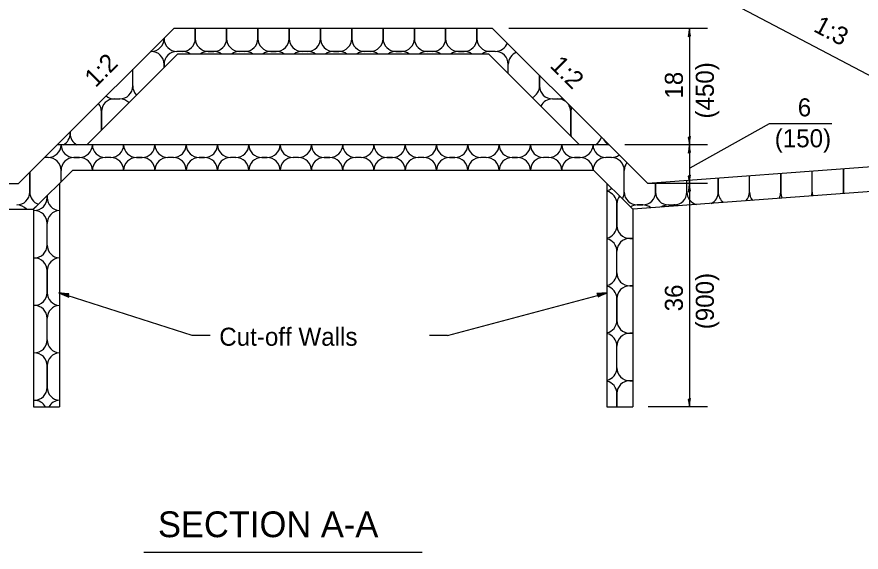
# Model space of a CAD drawing. Extents: x 99735 to 110633, y 79090 to 87272.
# Drawn here: x 102208.1 to 102535.3, y 79781.3 to 79989 of the extents above; entities that cross this region are included whole.
import ezdxf

# ---------------------------------------------------------------- set-up
doc = ezdxf.new("R2010")
doc.units = 0
doc.layers.add('Sheets_General Details', color=7, linetype='Continuous')

msp = doc.modelspace()

# ---------------------------------------------------------------- linework, layer by layer
at = {"layer": 'Sheets_General Details'}
for p, q in [((102597.37, 79935.18), (102441.43, 80017.61)), ((102223.71, 79939.37), (102268.87, 79984.54)), ((102392.45, 79984.54), (102268.87, 79984.54)), ((102277.24, 79984.54), (102277.24, 79980.59)), ((102277.24, 79980.59), (102277.24, 79984.54)), ((102289.37, 79984.54), (102289.37, 79980.59)), ((102289.37, 79980.59), (102289.37, 79984.54)), ((102301.5, 79984.54), (102301.5, 79980.59)), ((102301.5, 79980.59), (102301.5, 79984.54)), ((102313.63, 79984.54), (102313.63, 79980.59)), ((102313.63, 79980.59), (102313.63, 79984.54)), ((102325.76, 79984.54), (102325.76, 79980.59)), ((102325.76, 79980.59), (102325.76, 79984.54)), ((102337.89, 79984.54), (102337.89, 79980.59)), ((102337.89, 79980.59), (102337.89, 79984.54)), ((102350.02, 79984.54), (102350.02, 79980.59)), ((102350.02, 79980.59), (102350.02, 79984.54)), ((102362.15, 79984.54), (102362.15, 79980.59)), ((102362.15, 79980.59), (102362.15, 79984.54)), ((102374.28, 79984.54), (102374.28, 79980.59)), ((102374.28, 79980.59), (102374.28, 79984.54)), ((102386.41, 79984.54), (102386.41, 79980.59)), ((102386.41, 79980.59), (102386.41, 79984.54)), ((102437.62, 79939.37), (102392.45, 79984.54)), ((102475.85, 79984.54), (102398.8, 79984.54)), ((102468.75, 79984.54), (102468.75, 79939.37)), ((102265.11, 79980.78), (102265.11, 79980.59)), ((102265.11, 79980.59), (102265.11, 79980.78)), ((102235.18, 79939.37), (102270.34, 79974.54)), ((102259.93, 79975.59), (102260.11, 79975.59)), ((102260.11, 79975.59), (102259.93, 79975.59)), ((102272.24, 79975.59), (102270.11, 79975.59)), ((102272.24, 79975.59), (102270.11, 79975.59)), ((102390.98, 79974.54), (102270.34, 79974.54)), ((102282.24, 79975.59), (102284.37, 79975.59)), ((102284.37, 79975.59), (102282.24, 79975.59)), ((102296.5, 79975.59), (102294.37, 79975.59)), ((102296.5, 79975.59), (102294.37, 79975.59)), ((102306.5, 79975.59), (102308.63, 79975.59)), ((102308.63, 79975.59), (102306.5, 79975.59)), ((102320.76, 79975.59), (102318.63, 79975.59)), ((102320.76, 79975.59), (102318.63, 79975.59)), ((102330.76, 79975.59), (102332.89, 79975.59)), ((102332.89, 79975.59), (102330.76, 79975.59)), ((102345.02, 79975.59), (102342.89, 79975.59)), ((102345.02, 79975.59), (102342.89, 79975.59)), ((102355.02, 79975.59), (102357.15, 79975.59)), ((102357.15, 79975.59), (102355.02, 79975.59)), ((102369.28, 79975.59), (102367.15, 79975.59)), ((102369.28, 79975.59), (102367.15, 79975.59)), ((102379.28, 79975.59), (102381.41, 79975.59)), ((102381.41, 79975.59), (102379.28, 79975.59)), ((102426.14, 79939.37), (102390.98, 79974.54)), ((102393.54, 79975.59), (102391.41, 79975.59)), ((102393.54, 79975.59), (102391.41, 79975.59)), ((102265.11, 79969.3), (102265.11, 79970.59)), ((102265.11, 79970.59), (102265.11, 79969.3)), ((102265.11, 79970.59), (102265.11, 79969.3)), ((102398.54, 79966.98), (102398.54, 79970.59)), ((102398.54, 79966.98), (102398.54, 79970.59)), ((102398.54, 79966.98), (102398.54, 79970.59)), ((102252.98, 79962.18), (102252.98, 79968.65)), ((102252.98, 79962.18), (102252.98, 79968.65)), ((102252.98, 79962.18), (102252.98, 79968.65)), ((102410.67, 79962.18), (102410.67, 79966.32)), ((102410.67, 79966.32), (102410.67, 79962.18)), ((102410.67, 79966.32), (102410.67, 79962.18)), ((102245.85, 79957.18), (102247.98, 79957.18)), ((102245.85, 79957.18), (102247.98, 79957.18)), ((102415.67, 79957.18), (102417.8, 79957.18)), ((102415.67, 79957.18), (102417.8, 79957.18)), ((102240.85, 79952.18), (102240.85, 79945.04)), ((102240.85, 79945.04), (102240.85, 79952.18)), ((102422.8, 79952.18), (102422.8, 79943.77)), ((102422.8, 79943.77), (102422.8, 79952.18)), ((102499.73, 79947.5), (102468.88, 79930.33)), ((102524.01, 79947.5), (102499.73, 79947.5)), ((102228.72, 79944.39), (102228.72, 79943.77)), ((102228.72, 79943.77), (102228.72, 79944.39)), ((102223.71, 79939.37), (102208.67, 79924.34)), ((102437.62, 79939.37), (102223.71, 79939.37)), ((102437.64, 79939.37), (102452.68, 79924.34)), ((102475.85, 79939.37), (102443.72, 79939.37)), ((102664.64, 79940.04), (102452.65, 79924.34)), ((102468.75, 79939.37), (102468.75, 79924.34)), ((102220.2, 79934.44), (102218.77, 79934.44)), ((102220.2, 79934.44), (102218.77, 79934.44)), ((102230.2, 79934.44), (102232.33, 79934.44)), ((102232.33, 79934.44), (102230.2, 79934.44)), ((102244.46, 79934.44), (102242.33, 79934.44)), ((102244.46, 79934.44), (102242.33, 79934.44)), ((102254.46, 79934.44), (102256.59, 79934.44)), ((102256.59, 79934.44), (102254.46, 79934.44)), ((102268.72, 79934.44), (102266.59, 79934.44)), ((102268.72, 79934.44), (102266.59, 79934.44)), ((102278.72, 79934.44), (102280.85, 79934.44)), ((102280.85, 79934.44), (102278.72, 79934.44)), ((102292.98, 79934.44), (102290.85, 79934.44)), ((102292.98, 79934.44), (102290.85, 79934.44)), ((102302.98, 79934.44), (102305.11, 79934.44)), ((102305.11, 79934.44), (102302.98, 79934.44)), ((102317.24, 79934.44), (102315.11, 79934.44)), ((102317.24, 79934.44), (102315.11, 79934.44)), ((102327.24, 79934.44), (102329.37, 79934.44)), ((102329.37, 79934.44), (102327.24, 79934.44)), ((102341.5, 79934.44), (102339.37, 79934.44)), ((102341.5, 79934.44), (102339.37, 79934.44)), ((102351.5, 79934.44), (102353.63, 79934.44)), ((102353.63, 79934.44), (102351.5, 79934.44)), ((102365.76, 79934.44), (102363.63, 79934.44)), ((102365.76, 79934.44), (102363.63, 79934.44)), ((102375.76, 79934.44), (102377.89, 79934.44)), ((102377.89, 79934.44), (102375.76, 79934.44)), ((102390.02, 79934.44), (102387.89, 79934.44)), ((102390.02, 79934.44), (102387.89, 79934.44)), ((102400.02, 79934.44), (102402.15, 79934.44)), ((102402.15, 79934.44), (102400.02, 79934.44)), ((102414.28, 79934.44), (102412.15, 79934.44)), ((102414.28, 79934.44), (102412.15, 79934.44)), ((102424.28, 79934.44), (102426.41, 79934.44)), ((102426.41, 79934.44), (102424.28, 79934.44)), ((102438.54, 79934.44), (102436.41, 79934.44)), ((102438.54, 79934.44), (102436.41, 79934.44)), ((102213.07, 79921.03), (102213.07, 79928.74)), ((102213.07, 79928.74), (102213.07, 79921.03)), ((102213.07, 79928.74), (102213.07, 79921.03)), ((102229.57, 79929.37), (102214.54, 79914.34)), ((102225.2, 79925), (102225.2, 79929.44)), ((102225.2, 79925), (102225.2, 79929.44)), ((102225.2, 79925), (102225.2, 79929.44)), ((102431.78, 79929.37), (102229.57, 79929.37)), ((102237.33, 79929.37), (102237.33, 79929.44)), ((102237.33, 79929.44), (102237.33, 79929.37)), ((102237.33, 79929.44), (102237.33, 79929.37)), ((102249.46, 79929.37), (102249.46, 79929.44)), ((102249.46, 79929.37), (102249.46, 79929.44)), ((102249.46, 79929.37), (102249.46, 79929.44)), ((102261.59, 79929.37), (102261.59, 79929.44)), ((102261.59, 79929.44), (102261.59, 79929.37)), ((102261.59, 79929.44), (102261.59, 79929.37)), ((102273.72, 79929.37), (102273.72, 79929.44)), ((102273.72, 79929.37), (102273.72, 79929.44)), ((102273.72, 79929.37), (102273.72, 79929.44)), ((102285.85, 79929.37), (102285.85, 79929.44)), ((102285.85, 79929.44), (102285.85, 79929.37)), ((102285.85, 79929.44), (102285.85, 79929.37)), ((102297.98, 79929.37), (102297.98, 79929.44)), ((102297.98, 79929.37), (102297.98, 79929.44)), ((102297.98, 79929.37), (102297.98, 79929.44)), ((102310.11, 79929.37), (102310.11, 79929.44)), ((102310.11, 79929.44), (102310.11, 79929.37)), ((102310.11, 79929.44), (102310.11, 79929.37)), ((102322.24, 79929.37), (102322.24, 79929.44)), ((102322.24, 79929.37), (102322.24, 79929.44)), ((102322.24, 79929.37), (102322.24, 79929.44)), ((102334.37, 79929.37), (102334.37, 79929.44)), ((102334.37, 79929.44), (102334.37, 79929.37)), ((102334.37, 79929.44), (102334.37, 79929.37)), ((102346.5, 79929.37), (102346.5, 79929.44)), ((102346.5, 79929.37), (102346.5, 79929.44)), ((102346.5, 79929.37), (102346.5, 79929.44)), ((102358.63, 79929.37), (102358.63, 79929.44)), ((102358.63, 79929.44), (102358.63, 79929.37)), ((102358.63, 79929.44), (102358.63, 79929.37)), ((102370.76, 79929.37), (102370.76, 79929.44)), ((102370.76, 79929.37), (102370.76, 79929.44)), ((102370.76, 79929.37), (102370.76, 79929.44)), ((102382.89, 79929.37), (102382.89, 79929.44)), ((102382.89, 79929.44), (102382.89, 79929.37)), ((102382.89, 79929.44), (102382.89, 79929.37)), ((102395.02, 79929.37), (102395.02, 79929.44)), ((102395.02, 79929.37), (102395.02, 79929.44)), ((102395.02, 79929.37), (102395.02, 79929.44)), ((102407.15, 79929.37), (102407.15, 79929.44)), ((102407.15, 79929.44), (102407.15, 79929.37)), ((102407.15, 79929.44), (102407.15, 79929.37)), ((102419.28, 79929.37), (102419.28, 79929.44)), ((102419.28, 79929.37), (102419.28, 79929.44)), ((102419.28, 79929.37), (102419.28, 79929.44)), ((102431.41, 79929.37), (102431.41, 79929.44)), ((102431.41, 79929.44), (102431.41, 79929.37)), ((102431.41, 79929.44), (102431.41, 79929.37)), ((102431.78, 79929.37), (102446.81, 79914.34)), ((102443.54, 79921.03), (102443.54, 79929.44)), ((102443.54, 79921.03), (102443.54, 79929.44)), ((102443.54, 79921.03), (102443.54, 79929.44)), ((102657.63, 79930.04), (102446.81, 79914.34)), ((102492.06, 79921.03), (102492.06, 79927.26)), ((102492.06, 79921.03), (102492.06, 79927.26)), ((102492.06, 79921.03), (102492.06, 79927.26)), ((102504.19, 79921.03), (102504.19, 79928.16)), ((102504.19, 79928.16), (102504.19, 79921.03)), ((102504.19, 79928.16), (102504.19, 79921.03)), ((102516.32, 79921.03), (102516.32, 79929.06)), ((102516.32, 79921.03), (102516.32, 79929.06)), ((102516.32, 79921.03), (102516.32, 79929.06)), ((102528.45, 79921.03), (102528.45, 79929.44)), ((102528.45, 79929.44), (102528.45, 79921.03)), ((102528.45, 79929.44), (102528.45, 79921.03)), ((102014.02, 79924.34), (102208.67, 79924.34)), ((102224.57, 79924.37), (102224.57, 79837.69)), ((102436.81, 79924.34), (102436.81, 79837.69)), ((102475.85, 79924.34), (102452.78, 79924.34)), ((102455.67, 79921.03), (102455.67, 79924.56)), ((102455.67, 79924.56), (102455.67, 79921.03)), ((102455.67, 79924.56), (102455.67, 79921.03)), ((102467.8, 79921.03), (102467.8, 79925.46)), ((102467.8, 79921.03), (102467.8, 79925.46)), ((102467.8, 79921.03), (102467.8, 79925.46)), ((102468.75, 79924.34), (102468.75, 79837.69)), ((102479.93, 79921.03), (102479.93, 79926.36)), ((102479.93, 79926.36), (102479.93, 79921.03)), ((102479.93, 79926.36), (102479.93, 79921.03)), ((102219.79, 79919.59), (102219.79, 79918.86)), ((102219.79, 79918.86), (102219.79, 79919.59)), ((102024.02, 79914.34), (102214.54, 79914.34)), ((102214.54, 79914.34), (102214.54, 79837.69)), ((102440.65, 79916.45), (102440.65, 79908.04)), ((102440.65, 79908.04), (102440.65, 79916.45)), ((102446.81, 79914.34), (102446.81, 79837.69)), ((102448.54, 79916.03), (102450.67, 79916.03)), ((102448.54, 79916.03), (102450.67, 79916.03)), ((102450.67, 79916.03), (102448.54, 79916.03)), ((102460.67, 79916.03), (102462.8, 79916.03)), ((102460.67, 79916.03), (102462.8, 79916.03)), ((102214.79, 79913.86), (102214.54, 79913.86)), ((102214.79, 79913.86), (102214.54, 79913.86)), ((102219.79, 79900.45), (102219.79, 79908.86)), ((102219.79, 79900.45), (102219.79, 79908.86)), ((102219.79, 79900.45), (102219.79, 79908.86)), ((102445.65, 79903.04), (102446.81, 79903.04)), ((102446.81, 79903.04), (102445.65, 79903.04)), ((102440.65, 79889.63), (102440.65, 79898.04)), ((102440.65, 79889.63), (102440.65, 79898.04)), ((102440.65, 79889.63), (102440.65, 79898.04)), ((102214.54, 79895.45), (102214.79, 79895.45)), ((102214.54, 79895.45), (102214.79, 79895.45)), ((102219.79, 79890.45), (102219.79, 79882.04)), ((102219.79, 79882.04), (102219.79, 79890.45)), ((102275.98, 79865.3), (102224.35, 79881.93)), ((102375, 79865.3), (102437.01, 79881.93)), ((102445.65, 79884.63), (102446.81, 79884.63)), ((102445.65, 79884.63), (102446.81, 79884.63)), ((102446.81, 79884.63), (102445.65, 79884.63)), ((102440.65, 79879.63), (102440.65, 79871.22)), ((102440.65, 79871.22), (102440.65, 79879.63)), ((102214.79, 79877.04), (102214.54, 79877.04)), ((102214.79, 79877.04), (102214.54, 79877.04)), ((102219.79, 79863.63), (102219.79, 79872.04)), ((102219.79, 79863.63), (102219.79, 79872.04)), ((102219.79, 79863.63), (102219.79, 79872.04)), ((102283.01, 79865.3), (102275.98, 79865.3)), ((102375, 79865.3), (102367.97, 79865.3)), ((102445.65, 79866.22), (102446.81, 79866.22)), ((102446.81, 79866.22), (102445.65, 79866.22)), ((102214.54, 79858.63), (102214.79, 79858.63)), ((102214.54, 79858.63), (102214.79, 79858.63)), ((102440.65, 79852.81), (102440.65, 79861.22)), ((102440.65, 79852.81), (102440.65, 79861.22)), ((102440.65, 79852.81), (102440.65, 79861.22)), ((102219.79, 79853.63), (102219.79, 79845.22)), ((102219.79, 79845.22), (102219.79, 79853.63)), ((102445.65, 79847.81), (102446.81, 79847.81)), ((102445.65, 79847.81), (102446.81, 79847.81)), ((102446.81, 79847.81), (102445.65, 79847.81)), ((102440.65, 79842.81), (102440.65, 79837.69)), ((102440.65, 79837.69), (102440.65, 79842.81)), ((102214.79, 79840.22), (102214.54, 79840.22)), ((102214.79, 79840.22), (102214.54, 79840.22)), ((102214.54, 79837.69), (102224.57, 79837.69)), ((102436.81, 79837.69), (102446.81, 79837.69)), ((102475.85, 79837.69), (102452.78, 79837.69)), ((102257.29, 79781.29), (102365.14, 79781.29))]:
    msp.add_line(p, q, dxfattribs=at)
for points in [[(102468.7, 79981.6), (102469.14, 79981.7), (102468.95, 79982.94), (102468.75, 79984.54), (102468.51, 79982.83), (102468.25, 79981.34), (102468.7, 79981.6), (102468.99, 79981.73), (102468.74, 79983.47), (102468.41, 79981.57), (102468.78, 79981.85), (102468.73, 79982.65), (102468.62, 79981.88)], [(102468.79, 79942.31), (102468.35, 79942.21), (102468.54, 79940.97), (102468.75, 79939.37), (102468.98, 79941.08), (102469.24, 79942.57), (102468.79, 79942.31), (102468.5, 79942.18), (102468.75, 79940.45), (102469.08, 79942.34), (102468.71, 79942.06), (102468.76, 79941.27), (102468.87, 79942.03)], [(102468.7, 79936.44), (102469.14, 79936.53), (102468.95, 79937.78), (102468.75, 79939.37), (102468.51, 79937.67), (102468.25, 79936.17), (102468.7, 79936.44), (102468.99, 79936.57), (102468.74, 79938.3), (102468.41, 79936.41), (102468.78, 79936.69), (102468.73, 79937.48), (102468.62, 79936.71)], [(102468.79, 79927.28), (102468.35, 79927.18), (102468.54, 79925.94), (102468.75, 79924.34), (102468.98, 79926.04), (102469.24, 79927.54), (102468.79, 79927.28), (102468.5, 79927.15), (102468.75, 79925.41), (102469.08, 79927.31), (102468.71, 79927.03), (102468.76, 79926.23), (102468.87, 79927)], [(102468.7, 79921.4), (102469.14, 79921.5), (102468.95, 79922.74), (102468.75, 79924.34), (102468.51, 79922.63), (102468.25, 79921.14), (102468.7, 79921.4), (102468.99, 79921.53), (102468.74, 79923.27), (102468.41, 79921.37), (102468.78, 79921.65), (102468.73, 79922.45), (102468.62, 79921.68)], [(102228.09, 79880.9), (102228.23, 79881.54), (102226.53, 79881.69), (102224.35, 79881.93), (102226.4, 79881.04), (102228.15, 79880.19), (102228.09, 79880.9), (102228.1, 79881.35), (102225.72, 79881.57), (102227.95, 79880.48), (102227.82, 79881.09), (102226.77, 79881.29), (102227.68, 79880.87)], [(102433.23, 79881.04), (102433.41, 79880.41), (102434.98, 79881.1), (102437.01, 79881.93), (102434.79, 79881.73), (102432.84, 79881.64), (102433.23, 79881.04), (102433.44, 79880.65), (102435.63, 79881.58), (102433.15, 79881.47), (102433.56, 79881), (102434.58, 79881.33), (102433.58, 79881.26)], [(102468.79, 79840.63), (102468.35, 79840.53), (102468.54, 79839.29), (102468.75, 79837.69), (102468.98, 79839.39), (102469.24, 79840.89), (102468.79, 79840.63), (102468.5, 79840.5), (102468.75, 79838.76), (102469.08, 79840.66), (102468.71, 79840.38), (102468.76, 79839.58), (102468.87, 79840.35)]]:
    msp.add_lwpolyline(points, dxfattribs=at)
for centre, start, end in [((102260.11, 79980.59), 270, 0), ((102270.11, 79980.59), 180, 270), ((102272.24, 79980.59), 270, 0), ((102282.24, 79980.59), 180, 270), ((102284.37, 79980.59), 270, 0), ((102294.37, 79980.59), 180, 270), ((102296.5, 79980.59), 270, 0), ((102306.5, 79980.59), 180, 270), ((102308.63, 79980.59), 270, 0), ((102318.63, 79980.59), 180, 270), ((102320.76, 79980.59), 270, 0), ((102330.76, 79980.59), 180, 270), ((102332.89, 79980.59), 270, 0), ((102342.89, 79980.59), 180, 270), ((102345.02, 79980.59), 270, 0), ((102355.02, 79980.59), 180, 270), ((102357.15, 79980.59), 270, 0), ((102367.15, 79980.59), 180, 270), ((102369.28, 79980.59), 270, 0), ((102379.28, 79980.59), 180, 270), ((102381.41, 79980.59), 270, 0), ((102391.41, 79980.59), 180, 270), ((102393.54, 79980.59), 270, 338.8311), ((102260.11, 79970.59), 0, 90), ((102270.11, 79970.59), 90, 180), ((102272.24, 79970.59), 52.1108, 90), ((102282.24, 79970.59), 90, 127.8892), ((102284.37, 79970.59), 52.1108, 90), ((102294.37, 79970.59), 90, 127.8892), ((102296.5, 79970.59), 52.1108, 90), ((102306.5, 79970.59), 90, 127.8892), ((102308.63, 79970.59), 52.1108, 90), ((102318.63, 79970.59), 90, 127.8892), ((102320.76, 79970.59), 52.1108, 90), ((102330.76, 79970.59), 90, 127.8892), ((102332.89, 79970.59), 52.1108, 90), ((102342.89, 79970.59), 90, 127.8892), ((102345.02, 79970.59), 52.1108, 90), ((102355.02, 79970.59), 90, 127.8892), ((102357.15, 79970.59), 52.1108, 90), ((102367.15, 79970.59), 90, 127.8892), ((102369.28, 79970.59), 52.1108, 90), ((102379.28, 79970.59), 90, 127.8892), ((102381.41, 79970.59), 52.1108, 90), ((102391.41, 79970.59), 90, 127.8892), ((102393.54, 79970.59), 0, 90), ((102403.54, 79970.59), 111.1689, 180), ((102247.98, 79962.18), 270, 0), ((102257.98, 79962.18), 180, 225.0729), ((102405.67, 79962.18), 295.7265, 0), ((102415.67, 79962.18), 180, 270), ((102245.85, 79952.18), 90, 180), ((102245.85, 79962.18), 230.4208, 270), ((102247.98, 79952.18), 44.9271, 90), ((102415.67, 79952.18), 90, 154.2735), ((102417.8, 79962.18), 270, 289.9585), ((102417.8, 79952.18), 52.7186, 90), ((102235.85, 79952.18), 0, 39.5792), ((102417.8, 79952.18), 0, 37.2814), ((102427.8, 79952.18), 160.0415, 180), ((102223.72, 79943.77), 298.3577, 0), ((102233.72, 79943.77), 180, 241.6423), ((102417.8, 79943.77), 348.921, 0), ((102427.8, 79943.77), 180, 193.8886), ((102429.93, 79943.77), 298.3577, 342.7007), ((102439.93, 79943.77), 206.6883, 241.6423), ((102220.2, 79939.44), 270, 359.2208), ((102230.2, 79939.44), 180.7792, 270), ((102232.33, 79939.44), 270, 359.2208), ((102242.33, 79939.44), 180.7792, 270), ((102244.46, 79939.44), 270, 359.2208), ((102254.46, 79939.44), 180.7792, 270), ((102256.59, 79939.44), 270, 359.2208), ((102266.59, 79939.44), 180.7792, 270), ((102268.72, 79939.44), 270, 359.2208), ((102278.72, 79939.44), 180.7792, 270), ((102280.85, 79939.44), 270, 359.2208), ((102290.85, 79939.44), 180.7792, 270), ((102292.98, 79939.44), 270, 359.2208), ((102302.98, 79939.44), 180.7792, 270), ((102305.11, 79939.44), 270, 359.2208), ((102315.11, 79939.44), 180.7792, 270), ((102317.24, 79939.44), 270, 359.2208), ((102327.24, 79939.44), 180.7792, 270), ((102329.37, 79939.44), 270, 359.2208), ((102339.37, 79939.44), 180.7792, 270), ((102341.5, 79939.44), 270, 359.2208), ((102351.5, 79939.44), 180.7792, 270), ((102353.63, 79939.44), 270, 359.2208), ((102363.63, 79939.44), 180.7792, 270), ((102365.76, 79939.44), 270, 359.2208), ((102375.76, 79939.44), 180.7792, 270), ((102377.89, 79939.44), 270, 359.2208), ((102387.89, 79939.44), 180.7792, 270), ((102390.02, 79939.44), 270, 359.2208), ((102400.02, 79939.44), 180.7792, 270), ((102402.15, 79939.44), 270, 359.2208), ((102412.15, 79939.44), 180.7792, 270), ((102414.28, 79939.44), 270, 359.2208), ((102424.28, 79939.44), 180.7792, 270), ((102426.41, 79939.44), 270, 359.2208), ((102436.41, 79939.44), 180.7792, 270), ((102220.2, 79929.44), 0, 90), ((102230.2, 79929.44), 90, 180), ((102232.33, 79929.44), 0, 90), ((102242.33, 79929.44), 90, 180), ((102244.46, 79929.44), 0, 90), ((102254.46, 79929.44), 90, 180), ((102256.59, 79929.44), 0, 90), ((102266.59, 79929.44), 90, 180), ((102268.72, 79929.44), 0, 90), ((102278.72, 79929.44), 90, 180), ((102280.85, 79929.44), 0, 90), ((102290.85, 79929.44), 90, 180), ((102292.98, 79929.44), 0, 90), ((102302.98, 79929.44), 90, 180), ((102305.11, 79929.44), 0, 90), ((102315.11, 79929.44), 90, 180), ((102317.24, 79929.44), 0, 90), ((102327.24, 79929.44), 90, 180), ((102329.37, 79929.44), 0, 90), ((102339.37, 79929.44), 90, 180), ((102341.5, 79929.44), 0, 90), ((102351.5, 79929.44), 90, 180), ((102353.63, 79929.44), 0, 90), ((102363.63, 79929.44), 90, 180), ((102365.76, 79929.44), 0, 90), ((102375.76, 79929.44), 90, 180), ((102377.89, 79929.44), 0, 90), ((102387.89, 79929.44), 90, 180), ((102390.02, 79929.44), 0, 90), ((102400.02, 79929.44), 90, 180), ((102402.15, 79929.44), 0, 90), ((102412.15, 79929.44), 90, 180), ((102414.28, 79929.44), 0, 90), ((102424.28, 79929.44), 90, 180), ((102426.41, 79929.44), 0, 90), ((102436.41, 79929.44), 90, 180), ((102438.54, 79939.44), 270, 306.9087), ((102438.54, 79929.44), 0, 90), ((102448.54, 79929.44), 143.0929, 180), ((102523.45, 79929.44), 0, 5.8759), ((102533.45, 79929.44), 174.0789, 180), ((102208.07, 79921.03), 270, 0), ((102218.07, 79921.03), 180, 251.5263), ((102435.65, 79926.45), 283.4149, 307.3035), ((102435.65, 79916.45), 0, 76.5851), ((102438.54, 79921.03), 327.8971, 0), ((102448.54, 79921.03), 180, 270), ((102450.67, 79921.03), 270, 0), ((102460.67, 79921.03), 180, 270), ((102462.8, 79921.03), 270, 0), ((102472.8, 79921.03), 180, 255.7999), ((102474.93, 79921.03), 297.7842, 0), ((102484.93, 79921.03), 180, 234.4632), ((102487.06, 79921.03), 316.8122, 0), ((102497.06, 79921.03), 180, 220.2818), ((102499.19, 79921.03), 330.4505, 0), ((102509.19, 79921.03), 180, 208.3308), ((102511.32, 79921.03), 342.1612, 0), ((102521.32, 79921.03), 180, 197.4181), ((102523.45, 79921.03), 352.9582, 0), ((102533.45, 79921.03), 180, 186.9775), ((102214.79, 79918.86), 270, 0), ((102224.79, 79918.86), 180, 267.4897), ((102445.65, 79916.45), 142.6965, 180), ((102208.07, 79911.03), 41.422, 90), ((102218.07, 79911.03), 120.3763, 138.578), ((102448.54, 79911.03), 90, 122.1046), ((102450.67, 79911.03), 50.078, 90), ((102460.67, 79911.03), 90, 124.2972), ((102462.8, 79911.03), 68.0725, 90), ((102214.79, 79908.86), 0, 90), ((102224.79, 79908.86), 92.5103, 180), ((102435.65, 79908.04), 283.4149, 0), ((102445.65, 79908.04), 180, 270), ((102435.65, 79898.04), 0, 76.5851), ((102445.65, 79898.04), 90, 180), ((102214.79, 79900.45), 270, 0), ((102224.79, 79900.45), 180, 267.4897), ((102214.79, 79890.45), 0, 90), ((102224.79, 79890.45), 92.5103, 180), ((102435.65, 79889.63), 283.4149, 0), ((102445.65, 79889.63), 180, 270), ((102214.79, 79882.04), 270, 0), ((102224.79, 79882.04), 180, 267.4897), ((102435.65, 79879.63), 0, 76.5851), ((102445.65, 79879.63), 90, 180), ((102214.79, 79872.04), 0, 90), ((102224.79, 79872.04), 92.5103, 180), ((102435.65, 79871.22), 283.4149, 0), ((102445.65, 79871.22), 180, 270), ((102435.65, 79861.22), 0, 76.5851), ((102445.65, 79861.22), 90, 180), ((102214.79, 79863.63), 270, 0), ((102224.79, 79863.63), 180, 267.4897), ((102214.79, 79853.63), 0, 90), ((102224.79, 79853.63), 92.5103, 180), ((102435.65, 79852.81), 283.4149, 0), ((102445.65, 79852.81), 180, 270), ((102435.65, 79842.81), 0, 76.5851), ((102445.65, 79842.81), 90, 180), ((102214.79, 79845.22), 270, 0), ((102224.79, 79845.22), 180, 267.4897), ((102214.79, 79835.22), 29.5775, 90), ((102224.79, 79835.22), 92.5103, 150.4225)]:
    msp.add_arc(centre, 5, start, end, dxfattribs=at)

# ---------------------------------------------------------------- texts
for s, rotation, p in [('1:3', 332.1365, (102516.47, 79983.6)), ('1:2', 45, (102238.55, 79961.28)), ('1:2', 315, (102414.36, 79969.7)), ('(450)', 90, (102478.25, 79949.56)), ('18', 90, (102466.25, 79957.28)), ('(900)', 90, (102478.25, 79867.78)), ('36', 90, (102466.25, 79874.73))]:
    msp.add_text(s, height=7, rotation=rotation, dxfattribs=at).set_placement(p)
for s, height, p in [('6', 7, (102510.78, 79950.39)), ('(150)', 7, (102501.85, 79938.39)), ('Cut-off Walls', 7, (102286.53, 79861.38)), ('SECTION A-A', 10, (102262.75, 79787.09))]:
    msp.add_text(s, height=height, dxfattribs=at).set_placement(p)

doc.saveas('drawing.dxf')
